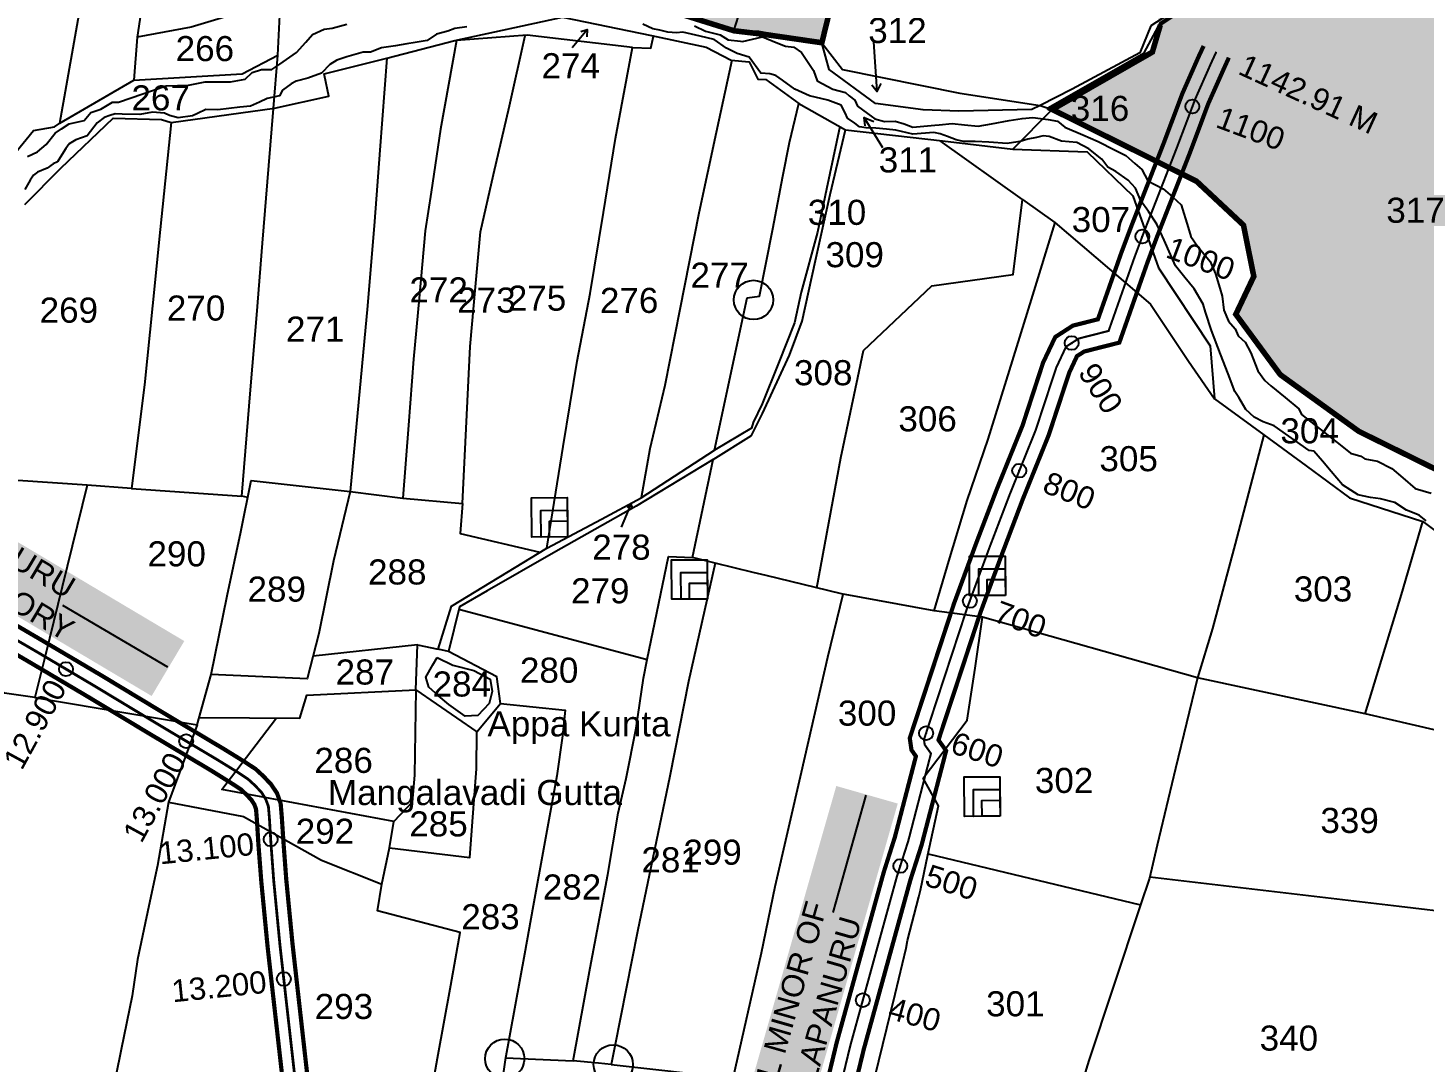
# Model space of a CAD drawing. Header units: inches. Extents: x 192867 to 224088, y 1602358 to 1617481.
# Drawn here: x 198276 to 199278, y 1610603 to 1611346 of the extents above; entities that cross this region are included whole.
import ezdxf
from ezdxf.enums import TextEntityAlignment as Align

# ---------------------------------------------------------------- set-up
doc = ezdxf.new("R2010")
doc.units = ezdxf.units.IN
doc.header["$LTSCALE"] = 15
doc.header["$MEASUREMENT"] = 0
doc.header["$PDMODE"] = 32
doc.header["$PDSIZE"] = 10
doc.linetypes.add('HIDDEN2', pattern=[0.1875, 0.125, -0.0625])
for name, color, linetype in [('BOUNDRY STONES', 240, 'Continuous'), ('CANAL1', 7, 'Continuous'), ('CS', 134, 'Continuous'), ('CSMark', 72, 'Continuous'), ('PAPER SIZE', 5, 'Continuous'), ('PLOTS', 7, 'Continuous'), ('PLOTS NO', 7, 'Continuous'), ('ROADS', 1, 'Continuous'), ('STREAMS', 4, 'Continuous'), ('STRUCTURE', 5, 'Continuous'), ('text2', 7, 'Continuous'), ('wells', 7, 'Continuous'), ('WUA 8', 3, 'Continuous')]:
    doc.layers.add(name, color=color, linetype=linetype)
doc.styles.get("Standard").update_dxf_attribs({"font": 'arial.ttf'})
doc.dimstyles.get("Standard").update_dxf_attribs({"dimtxt": 0.18, "dimasz": 0.18, "dimexe": 0.18, "dimexo": 0.0625, "dimgap": 0.09, "dimtad": 0, "dimtih": 1, "dimtoh": 1, "dimdec": 4, "dimzin": 0, "dimdsep": 46, "dimtxsty": 'Standard', "dimcen": 0.09, "dimadec": 0, "dimazin": 0, "dimtfac": 1, "dimtdec": 4, "dimtofl": 0, "dimtmove": 0, "dimatfit": 3, "dimfxl": 1, "dimtolj": 1, "dimtzin": 0, "dimarcsym": 0})

msp = doc.modelspace()

# ---------------------------------------------------------------- hatches: boundary and pattern name
at = {"layer": 'PLOTS NO', "true_color": 0xa953a0}
h = msp.add_hatch(dxfattribs=at)
h.set_pattern_fill('ANSI31', color=215)
h.set_pattern_definition([(45, (0, 0), (-0.088388347648, 0.088388347648), [])])
h.paths.add_polyline_path([(198590.7, 1611364.4), (198597.4, 1611395.7), (198599.3, 1611415.4), (198622.7, 1611522.4), (198633.5, 1611581.2), (198645.3, 1611633.3), (198658.2, 1611692.2), (198666.8, 1611732), (198667.4, 1611742), (198669.5, 1611753.6), (198686.4, 1611861.6), (198788.4, 1611895.2), (198834.5, 1611917.6), (198918.2, 1611970.7), (198997.3, 1612003.4), (199084.6, 1612040.9), (199149.7, 1612066), (199243.4, 1612099.1), (199302.8, 1612130.3), (199327.6, 1612139.3), (199358.6, 1612152.9), (199365, 1612157.9), (199365.6, 1612171.8), (199445.3, 1612208.8), (199484.2, 1612223.2), (199515.8, 1612234.9), (199566.2, 1612253.5), (199562.6, 1612260.6), (199527.2, 1612272.3), (199510.9, 1612279.8), (199485.8, 1612289.8), (199476.2, 1612294.3), (199446.8, 1612307), (199425.3, 1612316.4), (199352.9, 1612340.3), (199243.9, 1612365.8), (199227.1, 1612366.6), (199184.7, 1612368.8), (199135.6, 1612366.9), (199128.4, 1612365.8), (199115.7, 1612360.7), (199147, 1612453), (199134.4, 1612495.2), (199164.2, 1612531.1), (199268.7, 1612544.7), (199295.2, 1612542.5), (199364.8, 1612581.5), (199419.2, 1612580.3), (199497.4, 1612563), (199536.7, 1612547.7), (199561.8, 1612538.1), (199585.5, 1612523.3), (199612.2, 1612518.5), (199636.1, 1612512.7), (199663.4, 1612516.5), (199686.2, 1612512.3), (199722.6, 1612517.6), (199750.6, 1612548.1), (199752.1, 1612548.5), (199756.4, 1612549.5), (199757.8, 1612409), (199758.3, 1612383.6), (199760.1, 1612323), (199763.6, 1612313.8), (199767.1, 1612304.7), (199765.8, 1612301.5), (199739.3, 1612298.5), (199745.7, 1612231.3), (199782.3, 1612193.7), (199783.1, 1612178.4), (199791.3, 1612168.9), (199818.4, 1612144.9), (199850.7, 1612086.2), (199855, 1612079.6), (199937, 1612069.2), (199990.1, 1612063.4), (199979, 1612030.7), (199963, 1611994), (199954, 1611974.5), (199948, 1611961.3), (199947.4, 1611952.9), (199933.7, 1611923.7), (199891.6, 1611880.6), (199879.3, 1611843.2), (199875.8, 1611832.3), (199870.8, 1611816.3), (199870.3, 1611793.7), (199841.2, 1611699.8), (199829, 1611649.3), (199807.1, 1611545.8), (199778.7, 1611424.6), (199763.2, 1611383.5), (199763.3, 1611362.5), (199751.9, 1611335.1), (199738.9, 1611296.1), (199712.5, 1611241.5), (199691.9, 1611201.4), (199666.2, 1611150.8), (199750.2, 1611130.9), (199855, 1611104.5), (199841.5, 1611024.2), (199828.6, 1610943.8), (199794.3, 1610746.9), (199733.6, 1610748.6), (199663.1, 1610764), (199652.3, 1610806.7), (199571.1, 1610817.1), (199517.2, 1610876.5), (199504.4, 1610886.9), (199481, 1610897.8), (199364.9, 1610984.9), (199343.3, 1611001.3), (199307.9, 1611018.3), (199231.3, 1611056.1), (199174.9, 1611096.8), (199143, 1611140.1), (199155.9, 1611167.3), (199148.5, 1611204.1), (199114.8, 1611235.6), (199011.3, 1611287.1), (199083.1, 1611328.3), (199088.8, 1611347.7), (199086.9, 1611350.2), (199106.1, 1611418.7), (199116.2, 1611452.6), (199120.1, 1611452.1), (199129.2, 1611475.1), (199134.3, 1611513.8), (199138.2, 1611536.7), (199214, 1611523.8), (199226.8, 1611597.3), (199236.7, 1611646), (199272.5, 1611634.4), (199253, 1611686.3), (199205.5, 1611685.7), (199104.1, 1611697.9), (199066.9, 1611700.6), (199069.4, 1611722.8), (199020.3, 1611727.4), (199007.3, 1611740.3), (198979.9, 1611743.4), (198933.7, 1611743.6), (198918, 1611674.4), (198911.4, 1611643.5), (198903.9, 1611608.6), (198895.5, 1611555.4), (198884.8, 1611507.1), (198869.4, 1611431), (198845.9, 1611335), (198804.7, 1611341), (198782.8, 1611343.6), (198722, 1611362.6), (198665, 1611389.8), (198629.8, 1611387)])

# ---------------------------------------------------------------- linework, layer by layer
at = {"layer": 'BOUNDRY STONES', "color": 1}
for centre in [(198796.8, 1611150.4), (198618.3, 1610605.9), (198696.2, 1610601.7)]:
    msp.add_circle(centre, 14.1, dxfattribs=at)
at = {"layer": 'CANAL1', "color": 200, "const_width": 3}
for points in [[(198825.1, 1610487.2), (198856.6, 1610617.7), (198890.3, 1610739.7), (198898.3, 1610764.9), (198913.4, 1610822.9), (198910.2, 1610827.5), (198909, 1610836), (198940.8, 1610932.7), (198956.9, 1610976.5), (198971.5, 1611014.7), (198989.9, 1611060.2), (199004.7, 1611105.5), (199013.4, 1611123.8), (199026.1, 1611132), (199043.1, 1611136.3), (199044, 1611136.5), (199060.9, 1611184.5), (199067.9, 1611203.1), (199091.3, 1611263.1), (199104.7, 1611298.7), (199116.2, 1611324.8), (199119.9, 1611332.7)], [(198844.3, 1610481.9), (198876, 1610612.7), (198909.4, 1610734), (198917.5, 1610759.3), (198935.1, 1610826.9), (198929.6, 1610834.6), (198959.7, 1610926.1), (198975.7, 1610969.4), (198990.1, 1611007.4), (199008.7, 1611053.4), (199023.4, 1611098.1), (199029, 1611110.1), (199034.2, 1611113.4), (199048, 1611116.9), (199059.4, 1611119.8), (199079.7, 1611177.7), (199086.5, 1611195.9), (199110, 1611255.9), (199123.2, 1611291.2), (199134.5, 1611316.6), (199138, 1611324.3)], [(198251.9, 1610926.2), (198287.6, 1610905.3), (198328.9, 1610880.9), (198373.8, 1610853.8), (198417.3, 1610827.8), (198431.7, 1610818.9), (198439.6, 1610813.7), (198445, 1610808.7), (198450.6, 1610802.8), (198454.9, 1610796.4), (198457.5, 1610788.9), (198458.3, 1610779.2), (198459.5, 1610761.2), (198461.5, 1610734.5), (198466, 1610688.2), (198476.5, 1610595)], [(198243, 1610910.5), (198278.4, 1610889.8), (198319.6, 1610865.4), (198364.5, 1610838.4), (198407.9, 1610812.5), (198422, 1610803.7), (198428.6, 1610799.4), (198432.4, 1610795.9), (198436.5, 1610791.6), (198438.6, 1610788.3), (198439.8, 1610785), (198440.4, 1610777.9), (198441.5, 1610760), (198443.6, 1610732.9), (198448.1, 1610686.3), (198458.6, 1610593.3)]]:
    msp.add_lwpolyline(points, dxfattribs=at)
at = {"layer": 'CANAL1', "color": 1, "linetype": 'HIDDEN2', "ltscale": 4, "const_width": 1.5}
msp.add_lwpolyline([(198834.7, 1610484.6), (198866.3, 1610615.2), (198899.8, 1610736.8), (198907.9, 1610762.1), (198924.2, 1610824.9), (198919.7, 1610831.2), (198919.2, 1610835), (198950.2, 1610929.4), (198966.3, 1610973), (198980.8, 1611011), (198999.3, 1611056.8), (199014.1, 1611101.8), (199021.2, 1611116.9), (199030.2, 1611122.7), (199045.5, 1611126.6), (199051.7, 1611128.2), (199070.3, 1611181.1), (199077.2, 1611199.5), (199100.6, 1611259.5), (199114, 1611294.9), (199125.4, 1611320.7), (199129, 1611328.5)], dxfattribs=at)
at = {"layer": 'CANAL1', "color": 3, "linetype": 'HIDDEN2', "ltscale": 4, "true_color": 0x00ff00, "const_width": 2}
msp.add_lwpolyline([(198247.4, 1610918.3), (198283, 1610897.6), (198324.2, 1610873.2), (198369.1, 1610846.1), (198412.6, 1610820.1), (198426.9, 1610811.3), (198434.1, 1610806.5), (198438.7, 1610802.3), (198443.6, 1610797.2), (198446.7, 1610792.3), (198448.7, 1610786.9), (198449.4, 1610778.6), (198450.5, 1610760.6), (198452.5, 1610733.7), (198457, 1610687.2), (198467.5, 1610594.1)], dxfattribs=at)
at = {"layer": 'CS'}
for p in [(199111.8, 1611289.2), (199075.9, 1611195.9), (199025.2, 1611119.5), (198987.6, 1611027.9), (198952.1, 1610934.4), (198920.7, 1610839.5), (198902.2, 1610744.2), (198875.3, 1610647.9)]:
    msp.add_point(p, dxfattribs=at)
at = {"layer": 'PLOTS', "color": 0}
for points in [[(198422.2, 1611742.9), (198420.6, 1611723), (198415.9, 1611704.2), (198401.8, 1611625.5), (198390.2, 1611560.7), (198383.5, 1611523.5), (198369.9, 1611447.6), (198364.7, 1611407.7), (198363.2, 1611396.3), (198354.4, 1611339)], [(198299.1, 1611277.3), (198314.7, 1611366.8), (198319.3, 1611393.5), (198319.7, 1611412), (198335, 1611504.5), (198345.2, 1611566.7), (198355.8, 1611631.1), (198365.7, 1611690.7), (198371.1, 1611723.3)], [(199319.2, 1611503.3), (199210.9, 1611432.9), (199169.4, 1611403.9), (199118, 1611370.5), (199082.1, 1611347.1), (199074.1, 1611327.7), (199025.5, 1611301.8), (199002.5, 1611290), (198996.7, 1611287), (198944.2, 1611286), (198918.5, 1611286.9), (198884.3, 1611291.4), (198851.1, 1611315.8), (198845.9, 1611335)], [(198982.9, 1611258.7), (199011.3, 1611287.1), (199083.1, 1611328.3), (199088.8, 1611347.7), (199109.7, 1611361.6), (199174.3, 1611401.8), (199239.7, 1611445.8), (199294, 1611480.1), (199326.5, 1611502.2), (199319.8, 1611503.7)], [(198782.8, 1611343.6), (198792.7, 1611375.3), (198795, 1611390.8), (198802.8, 1611442.7), (198810.5, 1611481.4), (198813.4, 1611496.6)], [(198881.2, 1611490.9), (198869.4, 1611431), (198858.6, 1611384.6), (198845.9, 1611335)], [(198523, 1611360.1), (198590.7, 1611364.4), (198629.8, 1611387), (198665, 1611389.8), (198722, 1611362.6), (198782.8, 1611343.6), (198800.4, 1611343.2), (198845.9, 1611335), (198860.8, 1611315.9), (198944.9, 1611298.7), (199002.5, 1611290), (199011.3, 1611287.1), (199066.3, 1611260), (199114.8, 1611235.6), (199148.5, 1611204.1), (199155.9, 1611167.3), (199143, 1611140.1), (199174.9, 1611096.8), (199231.3, 1611056.1), (199312.3, 1611016.1)], [(198151.5, 1611249.4), (198196.9, 1611235.4), (198249.2, 1611234.4), (198280.2, 1611272.1), (198295.2, 1611274.6), (198299.1, 1611277.3), (198352, 1611308.1), (198429.8, 1611312.8), (198455.5, 1611326.2), (198457.2, 1611359.6), (198437, 1611359.3), (198393.2, 1611346.2), (198354.4, 1611339), (198352, 1611308.1)], [(198273.9, 1611218.8), (198299.8, 1611245), (198337.2, 1611280.8), (198371.9, 1611279.9), (198378.8, 1611277.7), (198453, 1611288), (198492.1, 1611296.7), (198488.9, 1611311.5), (198488.6, 1611312.8), (198533.6, 1611324), (198582.6, 1611336.5), (198659.7, 1611353.4), (198723.7, 1611340.1), (198762.9, 1611331.9), (198780.8, 1611322.6), (198793.8, 1611321.2), (198800, 1611308.8), (198805.7, 1611308.7), (198829.3, 1611291.3), (198862.8, 1611272.6), (198932.6, 1611264.5), (198982.9, 1611258.7), (199036.2, 1611256.8), (199069, 1611225.2), (199087.6, 1611173.4), (199124.6, 1611117.4), (199127.8, 1611079.5), (199163.1, 1611053.6), (199193.4, 1611031.4), (199224.7, 1611008.4), (199277.2, 1610991.3), (199322.9, 1610957.2)], [(198710, 1611331.7), (198634.3, 1611340.4), (198583.7, 1611336.7)], [(198587.9, 1611004.3), (198591.1, 1611068), (198593.6, 1611117.1), (198597.3, 1611159.8), (198600.8, 1611199.3), (198610.3, 1611240.5), (198621.7, 1611289.7), (198633, 1611340.3)], [(198648.4, 1610972.3), (198660.3, 1611045.3), (198670.2, 1611106.5), (198679.6, 1611155), (198689.2, 1611213.2), (198697.9, 1611266.3), (198710, 1611331.7), (198723.1, 1611331.1), (198725, 1611339.8)], [(198583.7, 1611336.7), (198572.3, 1611273), (198565.5, 1611227.7), (198561.3, 1611200), (198556.8, 1611151.6), (198552.8, 1611107.8), (198549.3, 1611060.6), (198545.1, 1611008.2), (198587.9, 1611004.3), (198586.4, 1610982.7), (198643.6, 1610969.3)], [(198533.6, 1611324), (198528.7, 1611258), (198524.9, 1611206.8), (198519.8, 1611146.1), (198513.4, 1611077), (198507.4, 1611012.9), (198495.4, 1610963.3), (198484.8, 1610911.1), (198476.6, 1610878.4), (198407.5, 1610881.7), (198419.2, 1610938.1), (198428.8, 1610984), (198436.4, 1611020.8), (198507.4, 1611012.9), (198545.1, 1611008.2)], [(198433.9, 1611008.7), (198429.6, 1611009.7), (198435.8, 1611086), (198440.3, 1611139.8), (198444.5, 1611191.1), (198449.1, 1611246.9), (198452.4, 1611287.9), (198455.5, 1611326.2)], [(198781.2, 1611322.6), (198770.1, 1611270.7), (198757.6, 1611212.7), (198744, 1611143.5), (198733.2, 1611089), (198722.5, 1611043.6), (198716.3, 1611008.5), (198768.9, 1611042.7)], [(198858.9, 1611274.8), (198849.3, 1611229.8), (198842.7, 1611199), (198831.1, 1611156), (198826.3, 1611134.1), (198814.7, 1611105), (198803.1, 1611075.9), (198796.5, 1611062.5), (198795.3, 1611058.3), (198768.9, 1611042.7), (198792.4, 1611152), (198801.2, 1611153.2), (198810.6, 1611201.4), (198818, 1611239.2), (198822.7, 1611263.3), (198829.3, 1611291.3)], [(198378.8, 1611277.7), (198371, 1611200.9), (198365.4, 1611146.1), (198359.7, 1611089.4), (198350.5, 1611015.2), (198429.6, 1611009.7)], [(199460.7, 1610802.9), (199341, 1610829), (199235.8, 1610853.3), (199115.5, 1610879.3), (198961.3, 1610922.8), (198926.6, 1610927.3), (198860, 1610939.5), (198841.3, 1610944.1), (198805.9, 1610952.7), (198796.7, 1610954.9), (198769.3, 1610961.6), (198753, 1610965.5), (198768, 1611035.9), (198795.3, 1611053.2), (198803.2, 1611069), (198822.6, 1611110.7), (198831.7, 1611135.1), (198841.4, 1611178.8), (198851.9, 1611226.1), (198862.8, 1611272.6)], [(198842.2, 1610943.9), (198859.6, 1611037.1), (198871.8, 1611094.8), (198875.8, 1611114.1), (198924.9, 1611160.5), (198983.2, 1611168.6), (198990, 1611222.4), (198930.7, 1611264.7)], [(198990, 1611222.4), (199013.2, 1611205.9), (198996.1, 1611150.8), (198980.3, 1611099.8), (198965.1, 1611050.6), (198949.9, 1611006.4), (198936.9, 1610963), (198926.3, 1610927.3)], [(198350.5, 1611015.2), (198318.6, 1611017.4), (198243.8, 1611022.6), (198249, 1611097.2), (198253.5, 1611163), (198258.9, 1611214.8)], [(199013.2, 1611205.9), (199081.8, 1611147.5), (199109, 1611106.4), (199127.8, 1611079.5)], [(199163.1, 1611053.6), (199142.5, 1610975.5), (199126.3, 1610914.7), (199115.5, 1610879.3), (199099.8, 1610814.2), (199086.6, 1610759.2), (199081, 1610735.4), (199074.6, 1610716.4), (199054.7, 1610656.6), (199037.4, 1610604.5), (199023.5, 1610558.5), (199016.6, 1610535.7), (198980, 1610550.4), (198951.1, 1610562.8), (198880.8, 1610580), (198829.8, 1610592.4), (198811.6, 1610594.5), (198802.7, 1610590.5), (198782.2, 1610591.8)], [(198768, 1611035.9), (198712.6, 1611002.3), (198653.2, 1610969), (198605.7, 1610941.6), (198585.8, 1610930.1), (198577.9, 1610898.1), (198570.6, 1610899.9), (198580, 1610930.7), (198648.4, 1610972.3), (198687.7, 1610993.2), (198716.3, 1611008.5)], [(198318.6, 1611017.4), (198300.7, 1610944.6), (198288.4, 1610894.7), (198281.1, 1610865), (198259.4, 1610868.3), (198195.2, 1610894.2), (198044.1, 1610942.6)], [(199235.8, 1610853.3), (199261.9, 1610939), (199277.2, 1610991.3)], [(198585.4, 1610928.5), (198720.5, 1610892.3), (198735.8, 1610966.4), (198753, 1610965.5)], [(198769.3, 1610961.6), (198750.1, 1610876.6), (198736.7, 1610808.7), (198713.6, 1610697.2), (198697.3, 1610614.9), (198694.8, 1610601.7), (198685.7, 1610602.6), (198667.3, 1610604.4), (198679.6, 1610671.1), (198692.4, 1610738), (198699.8, 1610782), (198705.4, 1610806.9), (198712.6, 1610843.2), (198718, 1610879.1), (198720.5, 1610892.3)], [(198694.8, 1610601.7), (198782.2, 1610591.8), (198802.7, 1610681.8), (198812.3, 1610729.4), (198831.2, 1610811.6), (198850.1, 1610894), (198861.1, 1610939.3)], [(198880.8, 1610580), (198898.4, 1610652.1), (198906.4, 1610685.1), (198907.4, 1610690.8), (198915.4, 1610722.1), (198916.6, 1610726.8), (198922, 1610752.3), (198929.5, 1610787.4), (198918.5, 1610807.1), (198950.1, 1610848.9), (198955.9, 1610886.1), (198961.3, 1610922.8)], [(198399, 1610850.7), (198471.2, 1610850.3), (198476.3, 1610866.8), (198554.5, 1610870.7), (198555.7, 1610902.8), (198570.6, 1610899.9)], [(198555.7, 1610902.8), (198480.7, 1610894.7)], [(198554.5, 1610870.7), (198598.2, 1610840.5), (198615.2, 1610860.8), (198612.6, 1610880), (198577.9, 1610898.1)], [(198281.1, 1610865), (198397.6, 1610845.6), (198407.5, 1610881.7)], [(198554.5, 1610870.7), (198553.5, 1610809.4), (198551.9, 1610789.9), (198538.6, 1610776.2), (198415.3, 1610799), (198454.6, 1610850.4)], [(198615.2, 1610860.8), (198661.7, 1610856), (198659.8, 1610837.5), (198655.7, 1610808.9), (198646.6, 1610758.9), (198638.7, 1610715.7), (198632.4, 1610681), (198618.5, 1610605.1), (198609.2, 1610540.5), (198600.5, 1610480), (198551.3, 1610491.6), (198560.6, 1610553.5), (198570, 1610606.2), (198579.5, 1610658.7), (198586.2, 1610696.4), (198526.9, 1610712.1), (198530.1, 1610731.1)], [(198397.6, 1610845.6), (198377, 1610790.1), (198430.7, 1610779.7), (198486.8, 1610748.3), (198530.1, 1610731.1), (198535.6, 1610757.2), (198538.6, 1610776.2)], [(198535.6, 1610757.2), (198593.2, 1610750.2), (198596.1, 1610788.7), (198598, 1610814), (198598.2, 1610840.5)], [(199081.2, 1610736.3), (199260.2, 1610715.3), (199304.4, 1610710.1), (199322.3, 1610766.1), (199335.9, 1610813), (199341, 1610829)], [(198377, 1610790.1), (198369, 1610744.5), (198362.9, 1610715.6), (198354.8, 1610677), (198350.8, 1610651.1), (198343.1, 1610612.6), (198335.7, 1610575.9), (198325.6, 1610527.3)], [(198922.1, 1610753), (199074.6, 1610716.4)], [(198618.8, 1610606.5), (198667.3, 1610604.4)]]:
    msp.add_lwpolyline(points, dxfattribs=at)
at = {"layer": 'PLOTS NO'}
for points in [[(198666.7, 1611331.6), (198677.4, 1611344.6)], [(198673, 1611343.1), (198677.4, 1611344.6), (198677.2, 1611339.3)], [(198885.5, 1611300.1), (198883.3, 1611335.7)], [(198881.7, 1611304.8), (198885.5, 1611300.1), (198888.4, 1611305.8)], [(198877.1, 1611275.4), (198876.3, 1611281.3), (198883.1, 1611278.4)], [(198889.6, 1611259.5), (198876.3, 1611281.3)], [(198708.9, 1611003.8), (198701.8, 1610987.3)], [(198706.4, 1611001.4), (198708.9, 1611003.8), (198709.7, 1611001.3)]]:
    msp.add_lwpolyline(points, dxfattribs=at)
at = {"layer": 'ROADS'}
msp.add_lwpolyline([(199008, 1611288.2), (199077.2, 1611327.7), (199089, 1611349.6), (199150, 1611389.3), (199237.6, 1611447.9), (199302.5, 1611488.9), (199335.9, 1611510.7), (199410.2, 1611554.1), (199461.4, 1611584), (199523.4, 1611617.7), (199585.9, 1611653), (199611.7, 1611667.6), (199649, 1611701.9), (199688.4, 1611729.9), (199716, 1611751.6), (199752.6, 1611783.6), (199758.1, 1611790.6), (199759.8, 1611811), (199793.4, 1611842.4), (199833.4, 1611868.8), (199858.9, 1611885.7), (199897.5, 1611873.8)], dxfattribs=at)
at = {"layer": 'STREAMS'}
for points in [[(198275.9, 1611253.4), (198282.9, 1611256.8), (198289.3, 1611262), (198295.7, 1611270.1), (198300.3, 1611273.1), (198305.8, 1611276.8), (198316.5, 1611279.1), (198321.2, 1611284.9), (198328.5, 1611287.4), (198336.9, 1611292.4), (198341.2, 1611292.3), (198375.2, 1611304.1), (198391.4, 1611304.5), (198403.3, 1611306.9), (198414.6, 1611306.9), (198421.6, 1611306.9), (198431.9, 1611308.9), (198437.1, 1611313.6), (198443.8, 1611315.7), (198451.2, 1611315.9), (198456.9, 1611319.7), (198468.9, 1611327.9), (198475.5, 1611335.5), (198480.3, 1611341), (198488.7, 1611344.8), (198494.5, 1611345.5), (198505, 1611348.4)], [(199279.7, 1610991.9), (199274.6, 1610995.9), (199265.4, 1610999.6), (199257.2, 1611005), (199246.8, 1611007.7), (199239.7, 1611008.6), (199234, 1611009.9), (199230.9, 1611010.6), (199225.6, 1611013.9), (199219.6, 1611017.7), (199211.5, 1611027.2), (199205.2, 1611034.6), (199199.1, 1611041.9), (199195.6, 1611042.3), (199170.6, 1611060.1), (199162.6, 1611063), (199156.1, 1611066.4), (199150.3, 1611071.8), (199145.1, 1611080.3), (199142.4, 1611084.7), (199137.5, 1611097.5), (199132, 1611111.6), (199125.5, 1611128.6), (199121.2, 1611141.7), (199119.5, 1611147.4), (199113, 1611158.3), (199106.4, 1611166.5), (199099.6, 1611174.9), (199091.5, 1611193.2), (199086.4, 1611204.7), (199080.4, 1611214), (199074.9, 1611221.5), (199071.1, 1611230.6), (199065.8, 1611236.4), (199056.8, 1611242.6), (199051.2, 1611245.8), (199046.9, 1611251.4), (199037.4, 1611258.9), (199028.9, 1611263.5), (199018, 1611264.4), (199009, 1611267.6), (199004.8, 1611268.1), (198999.9, 1611267), (198993.7, 1611265.7), (198988.3, 1611264.1), (198983.5, 1611263.4), (198979, 1611262.8), (198965.7, 1611263.7), (198956, 1611264.1), (198947.6, 1611264.2), (198942.2, 1611265.3), (198936, 1611267.7), (198930.9, 1611269.7), (198926.3, 1611270.7), (198911.2, 1611269.5), (198899.1, 1611272.3), (198892.3, 1611272.9), (198884.7, 1611273.6), (198877.7, 1611274), (198872.9, 1611274.6), (198869.6, 1611277.4), (198864.4, 1611280.9), (198862.6, 1611284.6), (198859.8, 1611290.1), (198850.1, 1611293.7), (198837, 1611297), (198826.5, 1611301.8), (198817.6, 1611308.2), (198812.9, 1611311.6), (198808.6, 1611312.7), (198802.1, 1611313.1), (198793.8, 1611324.6), (198785.2, 1611327.3), (198777.4, 1611331.2), (198768.5, 1611337.3), (198758.6, 1611339.6), (198746.2, 1611342.5), (198741.6, 1611342.1), (198735.3, 1611342.7), (198729.7, 1611344), (198724.5, 1611345.1), (198717.3, 1611348.3)], [(198591.1, 1611346.3), (198582.5, 1611345.3), (198577.5, 1611343.2), (198569.3, 1611341.1), (198562.6, 1611336.5), (198554.1, 1611335.2), (198548.1, 1611334.2), (198539.8, 1611332.9), (198529.8, 1611331.3), (198522, 1611328.3), (198516.7, 1611328.2), (198505, 1611325), (198497.7, 1611322.6), (198492.7, 1611319.3), (198486.8, 1611313.2), (198476.9, 1611309.6), (198468.5, 1611307.4), (198465, 1611305.5), (198458.7, 1611300.9), (198456.6, 1611296.8), (198447.8, 1611295), (198442.3, 1611292.4), (198435.8, 1611289.6), (198428.1, 1611288.7), (198420.2, 1611287.8), (198412.3, 1611286.9), (198403.7, 1611287.1), (198397.7, 1611284.2), (198394.1, 1611282.5), (198383.9, 1611281.1), (198377.8, 1611282.9), (198374.1, 1611284.5), (198365.6, 1611285.2), (198356.5, 1611283.4), (198343.8, 1611283.8), (198338.8, 1611284), (198334.8, 1611282.7), (198330.9, 1611281.4), (198325.8, 1611277.6), (198320.9, 1611271.3), (198318.6, 1611268.3), (198310.4, 1611265.4), (198305.8, 1611262.5), (198303.4, 1611259.2), (198299.2, 1611252.6), (198297.3, 1611249.6), (198294.2, 1611248), (198290, 1611245), (198282.9, 1611242.2), (198280.2, 1611240), (198277.8, 1611236.3), (198273.8, 1611229.6)], [(198754.6, 1611347.2), (198762.4, 1611343.3), (198772.9, 1611340.6), (198778.7, 1611337.2), (198787.4, 1611336.1), (198788.9, 1611335.9), (198803.3, 1611339.2), (198813.2, 1611335.2), (198819.9, 1611332.5), (198825.7, 1611331.9), (198831.4, 1611328.1), (198835.2, 1611322.2), (198840, 1611315), (198842.5, 1611307.6), (198853.7, 1611301.8), (198862.8, 1611299.2), (198865.5, 1611297), (198869.5, 1611293.8), (198871.5, 1611289.5), (198878.7, 1611284.2), (198884, 1611280.3), (198890.9, 1611278.5), (198898.4, 1611278.8), (198904.9, 1611276.7), (198911.2, 1611274.3), (198919, 1611275.1), (198926.9, 1611275.9), (198930.2, 1611276.1), (198939.5, 1611277), (198948.2, 1611276.2), (198958.2, 1611275.2), (198967.7, 1611276.9), (198980.3, 1611279.1), (198989.7, 1611280.7), (198997.2, 1611281.3), (199008.3, 1611279.8), (199015.1, 1611278.8), (199020.4, 1611274.4), (199033.3, 1611268.8), (199044.1, 1611264.1), (199056, 1611258.2), (199064.1, 1611254.1), (199070.6, 1611248.3), (199075.5, 1611244.1), (199079.8, 1611236), (199090.9, 1611230.2), (199097.5, 1611224.3), (199103.7, 1611218.7), (199108.7, 1611202.5), (199110.6, 1611196), (199115.6, 1611189), (199124.5, 1611178.1), (199128.4, 1611169.1), (199131.6, 1611158.9), (199133.3, 1611153.1), (199134.5, 1611143.1), (199137.7, 1611135.2), (199142.5, 1611129.8), (199144.8, 1611124.7), (199149.8, 1611120), (199153.7, 1611112.5), (199158.7, 1611099.6), (199163.9, 1611092.6), (199168.2, 1611088.8), (199178.3, 1611080.5), (199188.2, 1611072.2), (199190.1, 1611068.2), (199219.1, 1611045.5), (199225.4, 1611040.5), (199232.6, 1611038.4), (199235.6, 1611036.5), (199244.8, 1611034.8), (199255, 1611029.5), (199262.9, 1611022.7), (199271.7, 1611015.1), (199283.3, 1611011.8)], [(198569.9, 1610893.7), (198581, 1610888.2), (198596.2, 1610884.4), (198607.9, 1610878.2), (198609.3, 1610869.5), (198607.2, 1610860.8), (198598.9, 1610852.3), (198589.9, 1610851.8), (198578.3, 1610860.2), (198570.7, 1610866.2), (198563.8, 1610872.6), (198561.7, 1610879.6), (198566.6, 1610888.6), (198569.9, 1610893.7)]]:
    msp.add_lwpolyline(points, dxfattribs=at)
at = {"layer": 'text2', "color": 2}
for p in [(198303.4, 1610885.5), (198389.7, 1610833.8), (198450.3, 1610763.3), (198459.8, 1610663.1)]:
    msp.add_point(p, dxfattribs=at)
at = {"layer": 'wells'}
for points in [[(198663.4, 1610980.3), (198637.7, 1610980.1), (198637.6, 1611008.5), (198663.2, 1611008.6)], [(198663.4, 1610980.3), (198644.4, 1610980.2), (198644.3, 1610999.4), (198663.3, 1610999.5)], [(198663.4, 1610980.3), (198650.4, 1610980.2), (198650.4, 1610991.7), (198663.3, 1610991.8)], [(198763.8, 1610935.7), (198738.2, 1610935.6), (198738.1, 1610963.9), (198763.7, 1610964)], [(198977.6, 1610938.3), (198951.9, 1610938.2), (198951.8, 1610966.5), (198977.4, 1610966.6)], [(198977.6, 1610938.3), (198958.6, 1610938.2), (198958.5, 1610957.4), (198977.5, 1610957.5)], [(198763.8, 1610935.7), (198744.9, 1610935.6), (198744.8, 1610954.8), (198763.7, 1610954.9)], [(198977.6, 1610938.3), (198964.6, 1610938.2), (198964.6, 1610949.7), (198977.5, 1610949.8)], [(198763.8, 1610935.7), (198750.9, 1610935.6), (198750.8, 1610947.1), (198763.8, 1610947.2)], [(198973.8, 1610779.9), (198948.2, 1610779.8), (198948, 1610808.1), (198973.7, 1610808.2)], [(198973.8, 1610779.9), (198954.8, 1610779.8), (198954.7, 1610799), (198973.7, 1610799.1)], [(198973.8, 1610779.9), (198960.9, 1610779.9), (198960.8, 1610791.3), (198973.7, 1610791.4)]]:
    msp.add_lwpolyline(points, close=True, dxfattribs=at)
at = {"layer": 'WUA 8', "color": 15, "const_width": 4}
for points in [[(198869.4, 1611431), (198845.9, 1611335), (198804.7, 1611341), (198782.8, 1611343.6), (198722, 1611362.6)], [(199307.9, 1611018.3), (199231.3, 1611056.1), (199174.9, 1611096.8), (199143, 1611140.1), (199155.9, 1611167.3), (199148.5, 1611204.1), (199114.8, 1611235.6), (199011.3, 1611287.1), (199083.1, 1611328.3), (199088.8, 1611347.7)]]:
    msp.add_lwpolyline(points, dxfattribs=at)
at = {"layer": 'WUA 8', "const_width": 3}
for points in [[(198869.4, 1611431), (198845.9, 1611335), (198804.7, 1611341), (198782.8, 1611343.6), (198722, 1611362.6)], [(199307.9, 1611018.3), (199231.3, 1611056.1), (199174.9, 1611096.8), (199143, 1611140.1), (199155.9, 1611167.3), (199148.5, 1611204.1), (199114.8, 1611235.6), (199011.3, 1611287.1), (199083.1, 1611328.3), (199088.8, 1611347.7)]]:
    msp.add_lwpolyline(points, dxfattribs=at)

# ---------------------------------------------------------------- texts
at = {"layer": 'CSMark', "color": 1}
for s, rotation, p in [('1142.91 M', 335.3594, (199147.1, 1611320.2)), ('1100', 339.4061, (199130.5, 1611282.2)), ('1000', 339.4109, (199094.6, 1611188.8)), ('900', 302.6213, (199036, 1611102.7)), ('800', 338.0359, (199006.2, 1611020.4)), ('700', 339.7956, (198970.9, 1610927.5)), ('12.900', 61.366, (198264.7, 1610816)), ('600', 341.8031, (198939.7, 1610833.3)), ('13.000', 61.366, (198350.5, 1610763.6)), ('13.100', 5.7867, (198370.2, 1610753.3)), ('500', 342.3559, (198921.2, 1610738.1)), ('13.200', 5.7867, (198379.2, 1610654.3)), ('400', 344.5669, (198894.6, 1610642.5))]:
    msp.add_text(s, height=16, rotation=rotation, dxfattribs=at).set_placement(p, align=Align.MIDDLE_LEFT)
at = {"layer": 'PLOTS NO'}
for s, p in [('312', (198879.2, 1611334.8)), ('266', (198382.1, 1611321.8)), ('274', (198644.7, 1611309.5)), ('267', (198350.4, 1611286.4)), ('316', (199024.6, 1611278.9)), ('311', (198886.7, 1611241.9)), ('310', (198835.8, 1611204.3)), ('317', (199251, 1611205.8)), ('307', (199025.2, 1611199.1)), ('309', (198848.5, 1611173.9)), ('277', (198751.6, 1611159.2)), ('272', (198549.9, 1611148.6)), ('273', (198584.2, 1611141.3)), ('275', (198620.5, 1611142.7)), ('276', (198686.6, 1611141.1)), ('269', (198284.5, 1611134.1)), ('270', (198375.8, 1611135.6)), ('271', (198461.3, 1611120.5)), ('308', (198825.9, 1611089.2)), ('306', (198900.8, 1611056.1)), ('304', (199175, 1611047.5)), ('305', (199045.1, 1611027.5)), ('290', (198361.9, 1610959.2)), ('278', (198681.1, 1610964)), ('288', (198520.2, 1610946.2)), ('289', (198433.7, 1610933.9)), ('279', (198665.9, 1610932.7)), ('303', (199184.6, 1610934)), ('287', (198496.9, 1610874.4)), ('280', (198629.2, 1610875.7)), ('284', (198566.5, 1610865.8)), ('300', (198857.4, 1610844.9)), ('Appa Kunta', (198605.9, 1610837.2)), ('286', (198481.7, 1610811)), ('302', (198998.8, 1610796.6)), ('Mangalavadi Gutta', (198491.4, 1610787.9)), ('292', (198468.3, 1610760.1)), ('285', (198549.8, 1610765.4)), ('339', (199203.7, 1610767.9)), ('281', (198716.4, 1610739.6)), ('299', (198746.5, 1610745.1)), ('282', (198645.6, 1610720.1)), ('283', (198587.1, 1610698.8)), ('293', (198481.9, 1610634.4)), ('301', (198963.8, 1610636.3)), ('340', (199160.1, 1610611.7))]:
    msp.add_text(s, height=18, dxfattribs=at).set_placement(p)
at = {"layer": 'STRUCTURE', "color": 5, "char_height": 16, "width": 237.917, "attachment_point": 1, "bg_fill": 1, "box_fill_scale": 1.1, "bg_fill_color": 7, "bg_fill_true_color": 16777215, "bg_fill_transparency": 0}
for s, insert, rotation in [('{\\C1;BALAPANURU DISTRIBUTORY}', (198181.6, 1611026.6), 329.2787), ('{\\C1;10L MINOR OF BALAPANURU}', (198791.9, 1610570.9), 74.0329)]:
    msp.add_mtext(s, dxfattribs=dict(at, insert=insert, rotation=rotation))

# ---------------------------------------------------------------- leaders
at = {"layer": 'PAPER SIZE', "color": 1}
for points in [[(198376.6, 1610886.8), (198301.1, 1610931.2)], [(198877.5, 1610795.1), (198853.8, 1610710.8)]]:
    msp.add_leader(points, dimstyle='Standard', override={"dimasz": 40, "dimgap": 0.09, "dimtad": 0, "dimtfill": 2, "dimtfillclr": 5}, dxfattribs=at)

doc.saveas('drawing.dxf')
